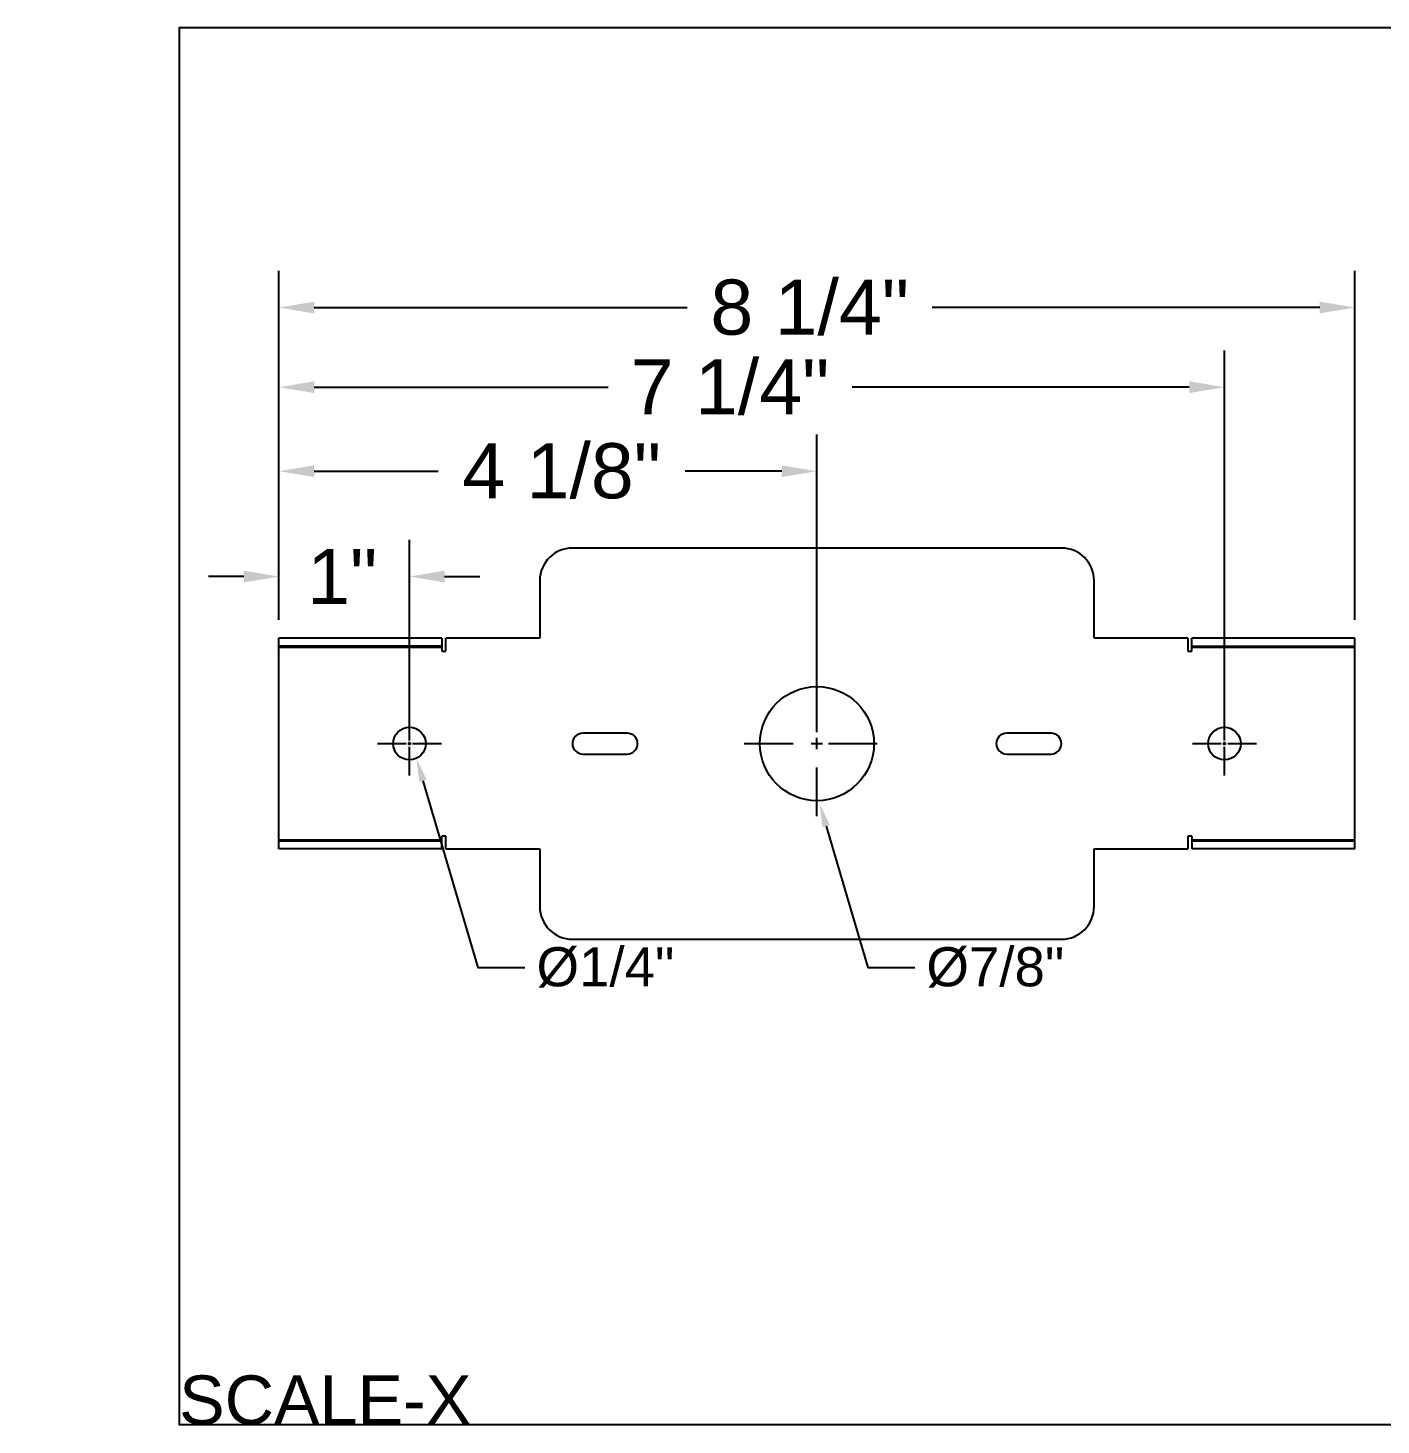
# Model space of a CAD drawing. Extents: x -1.2 to 24.5, y -10.7 to 0.
# Drawn here: x -1.16 to 9.22, y -10.71 to 0 of the extents above; entities that cross this region are included whole.
import ezdxf
from ezdxf import colors
from ezdxf.entities.mleader import LeaderData, LeaderLine
from ezdxf.math import Vec2, Vec3

# ---------------------------------------------------------------- set-up
doc = ezdxf.new("R2010")
doc.units = 0
doc.header["$LTSCALE"] = 0.5
doc.header["$MEASUREMENT"] = 0
doc.linetypes.add('CENTER2', pattern=[1.125, 0.75, -0.125, 0.125, -0.125])
doc.layers.get('Defpoints').update_dxf_attribs({"linetype": 'CONTINUOUS'})
doc.layers.add('Brackets', color=181, linetype='CONTINUOUS')
doc.layers.add('FAB DWG', color=221, linetype='CONTINUOUS')
doc.layers.add('Text-Unprinted', color=131, linetype='CONTINUOUS', plot=False)
doc.styles.add('LSAD_Standard', font='arial.ttf')
doc.styles.add('ROMANS', font='romans')
doc.styles.get("Standard").update_dxf_attribs({"font": 'arial.ttf'})
doc.dimstyles.new('Copy of DIMSTYLE_1', dxfattribs={"dimscale": 2.25, "dimtxt": 0.15625, "dimasz": 0.1875, "dimexe": 0.125, "dimexo": 0.0625, "dimgap": 0.09, "dimtad": 0, "dimdec": 3, "dimzin": 4, "dimdsep": 46, "dimlunit": 5, "dimtxsty": 'Standard', "dimcen": 0.09, "dimadec": 0, "dimazin": 0, "dimtfac": 1, "dimtdec": 3, "dimtofl": 0, "dimtmove": 0, "dimatfit": 3, "dimfxl": 1, "dimfrac": 2, "dimtolj": 1, "dimtzin": 4, "dimarcsym": 0})

# ---------------------------------------------------------------- blocks, each defined once
blk = doc.blocks.new('*D3')
at = {"layer": 'Defpoints', "color": 0, "transparency": 16777216}
for p in [(0.766, -2.144), (0.766, -4.681), (9.016, -4.681)]:
    blk.add_point(p, dxfattribs=at)
at = {"layer": 'FAB DWG', "color": 0, "lineweight": -2, "transparency": 16777216}
for p, q in [((0.766, -4.54), (0.766, -1.863)), ((9.016, -4.54), (9.016, -1.863)), ((1.036, -2.144), (3.897, -2.144)), ((8.746, -2.144), (5.775, -2.144))]:
    blk.add_line(p, q, dxfattribs=at)
at = {"layer": 'FAB DWG', "color": 0, "transparency": 16777216}
for points in [[(1.036, -2.099), (1.036, -2.189), (0.766, -2.144)], [(8.746, -2.099), (8.746, -2.189), (9.016, -2.144)]]:
    blk.add_solid(points, dxfattribs=at)
at = {"layer": 'FAB DWG', "color": 0, "transparency": 16777216, "insert": (4.836, -2.144), "char_height": 0.225, "attachment_point": 5}
blk.add_mtext('\\A1;{\\H1.88x;8 1/4"}', dxfattribs=at)
blk = doc.blocks.new('*D7')
at = {"layer": 'Defpoints', "color": 0, "transparency": 16777216}
for p in [(0.766, -4.207), (0.766, -4.681), (1.766, -5.488)]:
    blk.add_point(p, dxfattribs=at)
at = {"layer": 'FAB DWG', "color": 0, "lineweight": -2, "transparency": 16777216}
for p, q in [((0.766, -4.54), (0.766, -3.926)), ((1.766, -5.347), (1.766, -3.926)), ((0.496, -4.207), (0.226, -4.207)), ((2.036, -4.207), (2.306, -4.207))]:
    blk.add_line(p, q, dxfattribs=at)
at = {"layer": 'FAB DWG', "color": 0, "transparency": 16777216}
for points in [[(0.496, -4.162), (0.496, -4.252), (0.766, -4.207)], [(2.036, -4.162), (2.036, -4.252), (1.766, -4.207)]]:
    blk.add_solid(points, dxfattribs=at)
at = {"layer": 'FAB DWG', "color": 0, "transparency": 16777216, "insert": (1.251, -4.207), "char_height": 0.225, "attachment_point": 5}
blk.add_mtext('\\A1;{\\H1.88x;1"}', dxfattribs=at)
blk = doc.blocks.new('*D8')
at = {"layer": 'Defpoints', "color": 0, "transparency": 16777216}
for p in [(0.766, -3.399), (0.766, -4.681), (4.891, -5.488)]:
    blk.add_point(p, dxfattribs=at)
at = {"layer": 'FAB DWG', "color": 0, "lineweight": -2, "transparency": 16777216}
for p, q in [((0.766, -4.54), (0.766, -3.118)), ((4.891, -5.347), (4.891, -3.118)), ((1.036, -3.399), (1.987, -3.399)), ((4.621, -3.399), (3.881, -3.399))]:
    blk.add_line(p, q, dxfattribs=at)
at = {"layer": 'FAB DWG', "color": 0, "transparency": 16777216}
for points in [[(1.036, -3.354), (1.036, -3.444), (0.766, -3.399)], [(4.621, -3.354), (4.621, -3.444), (4.891, -3.399)]]:
    blk.add_solid(points, dxfattribs=at)
at = {"layer": 'FAB DWG', "color": 0, "transparency": 16777216, "insert": (2.934, -3.399), "char_height": 0.225, "attachment_point": 5}
blk.add_mtext('\\A1;{\\H1.88x;4 1/8"}', dxfattribs=at)
blk = doc.blocks.new('*D9')
at = {"layer": 'Defpoints', "color": 0, "transparency": 16777216}
for p in [(0.766, -2.755), (0.766, -4.681), (8.016, -5.488)]:
    blk.add_point(p, dxfattribs=at)
at = {"layer": 'FAB DWG', "color": 0, "lineweight": -2, "transparency": 16777216}
for p, q in [((0.766, -4.54), (0.766, -2.473)), ((8.016, -5.347), (8.016, -2.473)), ((1.036, -2.755), (3.289, -2.755)), ((7.746, -2.755), (5.162, -2.755))]:
    blk.add_line(p, q, dxfattribs=at)
at = {"layer": 'FAB DWG', "color": 0, "transparency": 16777216}
for points in [[(1.036, -2.71), (1.036, -2.8), (0.766, -2.755)], [(7.746, -2.71), (7.746, -2.8), (8.016, -2.755)]]:
    blk.add_solid(points, dxfattribs=at)
at = {"layer": 'FAB DWG', "color": 0, "transparency": 16777216, "insert": (4.225, -2.755), "char_height": 0.225, "attachment_point": 5}
blk.add_mtext('\\A1;{\\H1.88x;7 1/4"}', dxfattribs=at)
blk = doc.blocks.new('*U1')
at = {"layer": 'FAB DWG', "color": 0, "linetype": 'CENTER2', "transparency": 16777216}
for p, q in [((0, 0.025), (0, 0.245)), ((-0.245, 0), (-0.025, 0)), ((0.025, 0), (0.245, 0)), ((0, -0.245), (0, -0.025))]:
    blk.add_line(p, q, dxfattribs=at)
at = {"layer": 'FAB DWG', "color": 0, "linetype": 'Continuous', "transparency": 16777216}
for p, q in [((-0.0125, 0), (0.0125, 0)), ((0, -0.0125), (0, 0.0125))]:
    blk.add_line(p, q, dxfattribs=at)
blk = doc.blocks.new('*U2')
at = {"layer": 'FAB DWG', "color": 0, "linetype": 'CENTER2', "transparency": 16777216}
for p, q in [((0, 0.0875), (0, 0.5575)), ((-0.5575, 0), (-0.0875, 0)), ((0.0875, 0), (0.5575, 0)), ((0, -0.5575), (0, -0.0875))]:
    blk.add_line(p, q, dxfattribs=at)
at = {"layer": 'FAB DWG', "color": 0, "linetype": 'Continuous', "transparency": 16777216}
for p, q in [((-0.04375, 0), (0.04375, 0)), ((0, -0.04375), (0, 0.04375))]:
    blk.add_line(p, q, dxfattribs=at)
blk = doc.blocks.new('*U0')
at = {"layer": 'FAB DWG', "color": 0, "linetype": 'CENTER2', "transparency": 16777216}
for p, q in [((0, 0.025), (0, 0.245)), ((-0.245, 0), (-0.025, 0)), ((0.025, 0), (0.245, 0)), ((0, -0.245), (0, -0.025))]:
    blk.add_line(p, q, dxfattribs=at)
at = {"layer": 'FAB DWG', "color": 0, "linetype": 'Continuous', "transparency": 16777216}
for p, q in [((-0.0125, 0), (0.0125, 0)), ((0, -0.0125), (0, 0.0125))]:
    blk.add_line(p, q, dxfattribs=at)

msp = doc.modelspace()

# ---------------------------------------------------------------- linework, layer by layer
at = {"layer": 'Brackets', "linetype": 'Continuous', "transparency": 16777216}
for p, q in [((6.7659, -3.9881), (3.0159, -3.9881)), ((2.7659, -4.2381), (2.7659, -4.6806)), ((7.0159, -4.6806), (7.0159, -4.2381)), ((0.7659, -6.2956), (0.7659, -4.6806)), ((2.0159, -4.6806), (0.7659, -4.6806)), ((2.0159, -4.6806), (2.0159, -4.7783)), ((2.0458, -4.7783), (2.0458, -4.6806)), ((2.7659, -4.6806), (2.0458, -4.6806)), ((7.736, -4.6806), (7.0159, -4.6806)), ((7.736, -4.6806), (7.736, -4.7783)), ((9.0159, -4.6806), (7.7659, -4.6806)), ((7.7659, -4.7783), (7.7659, -4.6806)), ((9.0159, -6.2956), (9.0159, -4.6806)), ((2.0159, -4.7404), (0.7659, -4.7404)), ((0.7659, -4.7484), (2.0159, -4.7484)), ((2.0159, -4.7783), (2.0458, -4.7783)), ((7.736, -4.7783), (7.7659, -4.7783)), ((7.7659, -4.7404), (9.0159, -4.7404)), ((7.7659, -4.7484), (9.0159, -4.7484)), ((3.4359, -5.4081), (3.0959, -5.4081)), ((6.6859, -5.4081), (6.3459, -5.4081)), ((3.0959, -5.5681), (3.4359, -5.5681)), ((6.3459, -5.5681), (6.6859, -5.5681)), ((2.0159, -6.2956), (2.0159, -6.1979)), ((2.0458, -6.1979), (2.0159, -6.1979)), ((2.0458, -6.2956), (2.0458, -6.1979)), ((7.7659, -6.1979), (7.736, -6.1979)), ((7.736, -6.1979), (7.736, -6.2956)), ((7.7659, -6.1979), (7.7659, -6.2956)), ((2.0159, -6.2278), (0.7659, -6.2278)), ((2.0159, -6.2358), (0.7659, -6.2358)), ((2.0159, -6.2956), (0.7659, -6.2956)), ((2.0458, -6.2956), (2.7659, -6.2956)), ((2.7659, -6.2956), (2.7659, -6.7381)), ((7.0159, -6.7381), (7.0159, -6.2956)), ((7.0159, -6.2956), (7.736, -6.2956)), ((9.0159, -6.2278), (7.7659, -6.2278)), ((9.0159, -6.2358), (7.7659, -6.2358)), ((9.0159, -6.2956), (7.7659, -6.2956)), ((3.0159, -6.9881), (6.7659, -6.9881))]:
    msp.add_line(p, q, dxfattribs=at)
for centre, radius in [((4.8909, -5.4881), 0.4375), ((1.7659, -5.4881), 0.125), ((8.0159, -5.4881), 0.125)]:
    msp.add_circle(centre, radius, dxfattribs=at)
for centre, radius, start, end in [((3.0159, -4.2381), 0.25, 90, 180), ((6.7659, -4.2381), 0.25, 360, 90), ((3.0959, -5.4881), 0.08, 90, 270), ((3.4359, -5.4881), 0.08, 270, 90), ((6.3459, -5.4881), 0.08, 90, 270), ((6.6859, -5.4881), 0.08, 270, 90), ((3.0159, -6.7381), 0.25, 180, 270), ((6.7659, -6.7381), 0.25, 270, 0)]:
    msp.add_arc(centre, radius, start, end, dxfattribs=at)
at = {"layer": 'Text-Unprinted', "ltscale": 0.5, "transparency": 16777216}
msp.add_lwpolyline([(24.5063, 0), (0, 0), (0, -10.7083), (24.5063, -10.7083)], close=True, dxfattribs=at)

# ---------------------------------------------------------------- block references
at = {"layer": 'FAB DWG', "linetype": 'CENTER2', "transparency": 16777216}
for name, p in [('*U2', (4.8909, -5.4881)), ('*U1', (1.7659, -5.4881)), ('*U0', (8.0159, -5.4881))]:
    msp.add_blockref(name, p, dxfattribs=at)

# ---------------------------------------------------------------- texts
at = {"layer": 'Text-Unprinted', "ltscale": 0.5, "transparency": 16777216, "style": 'LSAD_Standard'}
msp.add_attdef('SCALE-X', (0, -10.7083), 'XEffectiveScaleFactor', height=0.375, dxfattribs=at)

# ---------------------------------------------------------------- dimensions: what is measured, and where the dimension line sits
at = {"layer": 'FAB DWG', "transparency": 16777216}
for base, p1, picture, middle in [((0.7659, -2.1442), (9.0159, -4.6806), '*D3', (4.8361, -2.1442)), ((0.7659, -2.7545), (8.0159, -5.4881), '*D9', (4.2253, -2.7545)), ((0.7659, -3.3994), (4.8909, -5.4881), '*D8', (2.9336, -3.3994)), ((0.7659, -4.2069), (1.7659, -5.4881), '*D7', (1.2514, -4.2069))]:
    dim = msp.add_linear_dim(base=base, p1=p1, p2=(0.7659, -4.6806), text='{\\H1.88x;<>}', dimstyle='Copy of DIMSTYLE_1', override={"dimtxt": 0.1, "dimasz": 0.12, "dimpost": '"'}, dxfattribs=at)
    dim.commit()
    dim.dimension.update_dxf_attribs({"geometry": picture, "text_midpoint": middle, "dimtype": 128})

# ---------------------------------------------------------------- leaders
ml = msp.add_multileader_mtext('Standard', dxfattribs=at)
ml.set_content('\\A1;{\\fArial|b0|i0|c0|p34;%%C1/4"}', color=256, style='ROMANS')
ml.set_leader_properties()
ml.build(insert=Vec2(0, 0))
ml.multileader.update_dxf_attribs({"dogleg_length": 0.36, "arrow_head_size": 0.18})
ctx = ml.context
ctx.base_point, ctx.char_height, ctx.arrow_head_size, ctx.landing_gap_size, ctx.plane_origin = Vec3(2.6507, -7.2053), 0.3, 0.18, 0.09, Vec3(1.8194, -5.6011)
notes = []
notes.append((ctx, [(0, (1, 1, 0), (2.2907, -7.2053), (1, 0), 0.36, [(0, [(1.8194, -5.6011)], 0, [])])]))
ctx.mtext.insert, ctx.mtext.flow_direction = Vec3(2.7407, -7.0492), 5
ml = msp.add_multileader_mtext('Standard', dxfattribs=at)
ml.set_content('\\A1;{\\fArial|b0|i0|c0|p34;%%C7/8"}', color=256, style='ROMANS')
ml.set_leader_properties()
ml.build(insert=Vec2(0, 0))
ml.multileader.update_dxf_attribs({"dogleg_length": 0.36, "arrow_head_size": 0.18})
ctx = ml.context
ctx.base_point, ctx.char_height, ctx.arrow_head_size, ctx.landing_gap_size, ctx.plane_origin = Vec3(5.6405, -7.2053), 0.3, 0.18, 0.09, Vec3(4.9114, -5.9486)
notes.append((ctx, [(0, (1, 1, 0), (5.2805, -7.2053), (1, 0), 0.36, [(0, [(4.9114, -5.9486)], 0, [])])]))
ctx.mtext.insert, ctx.mtext.flow_direction = Vec3(5.7305, -7.0492), 5
ml = msp.add_multileader_mtext('Standard', dxfattribs=at)
ml.set_content('\\A1;1/4-20 x {\\H0.7x;\\S1/2;}" Screw \\P1/2-20 Locknut (X2)\\P(HW14201 & HW01020)', color=256)
ml.set_leader_properties()
ml.build(insert=Vec2(0, 0))
ml.multileader.update_dxf_attribs({"dogleg_length": 0.18, "arrow_head_size": 0.5})
ctx = ml.context
ctx.base_point, ctx.char_height, ctx.arrow_head_size, ctx.landing_gap_size, ctx.plane_origin = Vec3(11.1219, -8.606), 0.188, 0.5, 0.09, Vec3(-10.7047, -25.486)
ctx.text_align_type = 2
notes.append((ctx, [(1, (1, 1, 0), (14.4683, -8.606), (-1, 0), 0.36, [(1, [(15.6263, -8.6977), (17.4901, -7.4027)], 0, [])])]))
ctx.mtext.insert, ctx.mtext.width, ctx.mtext.alignment, ctx.mtext.flow_direction = Vec3(14.0183, -8.4843), 15.17745, 3, 5
for ctx, leaders in notes:
    for number, flags, end, landing, length, lines in leaders:
        leader = LeaderData()
        leader.index, (leader.has_last_leader_line, leader.has_dogleg_vector, leader.attachment_direction) = number, flags
        leader.last_leader_point, leader.dogleg_vector, leader.dogleg_length = Vec3(end), Vec3(landing), length
        for number, points, colour, breaks in lines:
            line = LeaderLine()
            line.index, line.vertices, line.color, line.breaks = number, Vec3.list(points), colors.encode_raw_color(colour), breaks
            leader.lines.append(line)
        ctx.leaders.append(leader)

doc.saveas('drawing.dxf')
